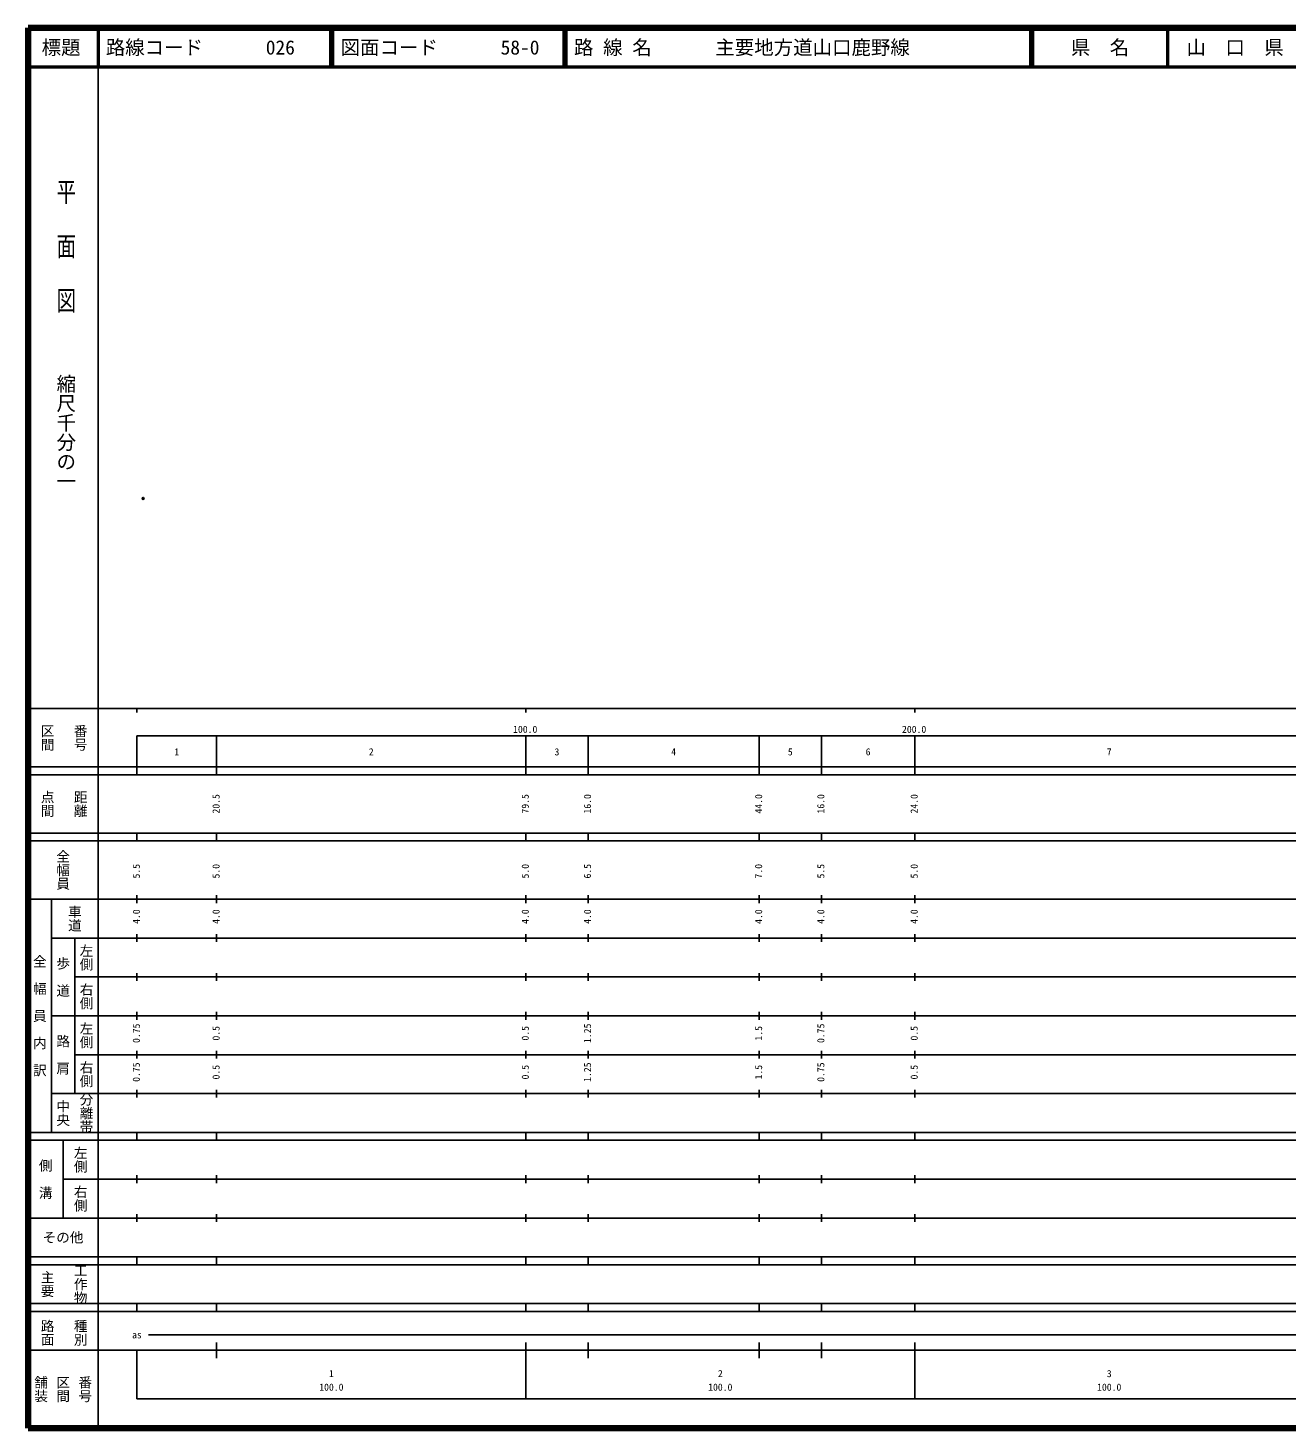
# Model space of a CAD drawing. Units: millimetres on the paper. Extents: x 40 to 680, y 20 to 380.
# Drawn here: x 40 to 363.7, y 20 to 380 of the extents above; entities that cross this region are included whole.
import ezdxf
from ezdxf.enums import TextEntityAlignment as Align

# ---------------------------------------------------------------- set-up
doc = ezdxf.new("R2010")
doc.units = ezdxf.units.MM
doc.header["$PDMODE"] = 32
doc.header["$PDSIZE"] = 0.5
doc.layers.add('M-OTRS', color=6, linetype='Continuous')
doc.layers.add('M-TTL-TXT', color=7, linetype='Continuous')
for name, color, linetype, lineweight in [('M-TTL', 2, 'Continuous', 140), ('M-TTL-BAND', 7, 'Continuous', 25), ('M-TTL-LINE', 7, 'Continuous', 50)]:
    doc.layers.add(name, color=color, linetype=linetype, lineweight=lineweight)
doc.styles.add('@ＭＳ ゴシック', font='')
doc.styles.add('ＭＳ ゴシック', font='')
doc.styles.get('@ＭＳ ゴシック').set_extended_font_data('@MS Gothic')
doc.styles.get('ＭＳ ゴシック').set_extended_font_data('MS Gothic')

msp = doc.modelspace()

# ---------------------------------------------------------------- linework, layer by layer
at = {"layer": 'M-OTRS'}
msp.add_point((69.585, 259.039), dxfattribs=at)
at = {"layer": 'M-TTL'}
for p, q in [((40, 380), (40, 20)), ((680, 380), (40, 380)), ((40, 20), (680, 20))]:
    msp.add_line(p, q, dxfattribs=at)
at = {"layer": 'M-TTL-BAND'}
for p, q in [((58, 370), (58, 20)), ((40, 205), (579, 205)), ((68, 205), (68, 204)), ((168, 205), (168, 204)), ((268, 205), (268, 204)), ((68, 198), (579, 198)), ((68, 198), (68, 188)), ((88.5, 188), (88.5, 198)), ((168, 188), (168, 198)), ((184, 188), (184, 198)), ((228, 188), (228, 198)), ((244, 188), (244, 198)), ((268, 188), (268, 198)), ((40, 190), (579, 190)), ((40, 188), (579, 188)), ((40, 173), (579, 173)), ((68, 171), (68, 173)), ((88.5, 171), (88.5, 173)), ((168, 171), (168, 173)), ((184, 171), (184, 173)), ((228, 171), (228, 173)), ((244, 171), (244, 173)), ((268, 171), (268, 173)), ((40, 171), (579, 171)), ((40, 156), (579, 156)), ((46, 96), (46, 156)), ((68, 155), (68, 157)), ((88.5, 155), (88.5, 157)), ((168, 155), (168, 157)), ((184, 155), (184, 157)), ((228, 155), (228, 157)), ((244, 155), (244, 157)), ((268, 155), (268, 157)), ((46, 146), (579, 146)), ((52, 146), (52, 106)), ((68, 145), (68, 147)), ((88.5, 145), (88.5, 147)), ((168, 145), (168, 147)), ((184, 145), (184, 147)), ((228, 145), (228, 147)), ((244, 145), (244, 147)), ((268, 145), (268, 147)), ((68, 135), (68, 137)), ((88.5, 135), (88.5, 137)), ((168, 135), (168, 137)), ((184, 135), (184, 137)), ((228, 135), (228, 137)), ((244, 135), (244, 137)), ((268, 135), (268, 137)), ((52, 136), (579, 136)), ((46, 126), (579, 126)), ((68, 125), (68, 127)), ((88.5, 125), (88.5, 127)), ((168, 125), (168, 127)), ((184, 125), (184, 127)), ((228, 125), (228, 127)), ((244, 125), (244, 127)), ((268, 125), (268, 127)), ((52, 116), (579, 116)), ((68, 115), (68, 117)), ((88.5, 115), (88.5, 117)), ((168, 115), (168, 117)), ((184, 115), (184, 117)), ((228, 115), (228, 117)), ((244, 115), (244, 117)), ((268, 115), (268, 117)), ((46, 106), (579, 106)), ((68, 105), (68, 107)), ((88.5, 105), (88.5, 107)), ((168, 105), (168, 107)), ((184, 105), (184, 107)), ((228, 105), (228, 107)), ((244, 105), (244, 107)), ((268, 105), (268, 107)), ((40, 96), (579, 96)), ((40, 94), (579, 94)), ((49, 94), (49, 74)), ((68, 94), (68, 96)), ((88.5, 94), (88.5, 96)), ((168, 94), (168, 96)), ((184, 94), (184, 96)), ((228, 94), (228, 96)), ((244, 94), (244, 96)), ((268, 94), (268, 96)), ((49, 84), (579, 84)), ((68, 83), (68, 85)), ((88.5, 83), (88.5, 85)), ((168, 83), (168, 85)), ((184, 83), (184, 85)), ((228, 83), (228, 85)), ((244, 83), (244, 85)), ((268, 83), (268, 85)), ((40, 74), (579, 74)), ((68, 73), (68, 75)), ((88.5, 73), (88.5, 75)), ((168, 73), (168, 75)), ((184, 73), (184, 75)), ((228, 73), (228, 75)), ((244, 73), (244, 75)), ((268, 73), (268, 75)), ((40, 64), (579, 64)), ((40, 62), (579, 62)), ((68, 62), (68, 64)), ((88.5, 62), (88.5, 64)), ((168, 62), (168, 64)), ((184, 62), (184, 64)), ((228, 62), (228, 64)), ((244, 62), (244, 64)), ((268, 62), (268, 64)), ((40, 52), (579, 52)), ((68, 50), (68, 52)), ((88.5, 50), (88.5, 52)), ((168, 50), (168, 52)), ((184, 50), (184, 52)), ((228, 50), (228, 52)), ((244, 50), (244, 52)), ((268, 50), (268, 52)), ((40, 50), (579, 50)), ((71, 44), (418.6, 44)), ((40, 40), (579, 40)), ((68, 40), (68, 27.5)), ((88.5, 38), (88.5, 42)), ((168, 27.5), (168, 42)), ((184, 38), (184, 42)), ((228, 38), (228, 42)), ((244, 38), (244, 42)), ((268, 27.5), (268, 42)), ((68, 27.5), (579, 27.5))]:
    msp.add_line(p, q, dxfattribs=at)
at = {"layer": 'M-TTL-LINE'}
for p, q in [((58, 380), (58, 370)), ((117.75, 380), (117.75, 370)), ((118.25, 380), (118.25, 370)), ((177.75, 380), (177.75, 370)), ((178.25, 380), (178.25, 370)), ((297.75, 380), (297.75, 370)), ((298.25, 380), (298.25, 370)), ((333, 380), (333, 370)), ((40, 370), (680, 370))]:
    msp.add_line(p, q, dxfattribs=at)

# ---------------------------------------------------------------- texts
at = {"layer": 'M-TTL-BAND', "style": '@ＭＳ ゴシック', "width": 1.4}
msp.add_text('平  面  図', height=3.666, rotation=270, dxfattribs=at).set_placement((49.777, 306.475), align=Align.MIDDLE_RIGHT)
at = {"layer": 'M-TTL-BAND', "style": '@ＭＳ ゴシック'}
msp.add_text('縮尺千分の一', height=3.666, rotation=270, dxfattribs=at).set_placement((49.777, 261.03), align=Align.MIDDLE_RIGHT)
for s, p in [('区間', (45, 197.5)), ('番号', (53.5, 197.5)), ('点間', (45, 180.5)), ('距離', (53.5, 180.5)), ('全幅員', (49, 163.5)), ('車道', (52, 151)), ('左側', (55, 141)), ('全\u3000幅\u3000員\u3000内\u3000訳', (43, 126)), ('歩\u3000道', (49, 136)), ('右側', (55, 131)), ('左側', (55, 121)), ('路\u3000肩', (49, 116)), ('右側', (55, 111)), ('分離帯', (55, 101)), ('中央', (49, 101)), ('左側', (53.5, 89)), ('側\u3000溝', (44.5, 84)), ('右側', (53.5, 79)), ('工作物', (53.5, 57)), ('主要', (45, 57)), ('路面', (45, 44.5)), ('種別', (53.5, 44.5)), ('舗装', (43.333, 30)), ('区間', (49, 30)), ('番号', (54.667, 30))]:
    msp.add_text(s, height=2.566, rotation=270, dxfattribs=at).set_placement(p, align=Align.MIDDLE_CENTER)
at = {"layer": 'M-TTL-BAND', "style": 'ＭＳ ゴシック'}
for s, p in [('100.0', (167.844, 198.195)), ('200.0', (267.844, 198.195)), ('1', (78.25, 192.405)), ('2', (128.25, 192.405)), ('3', (176, 192.405)), ('4', (206, 192.405)), ('5', (236, 192.405)), ('6', (256, 192.405)), ('7', (318, 192.405)), ('as', (68, 42.5)), ('1', (118, 32.523)), ('2', (218, 32.523)), ('3', (318, 32.523)), ('100.0', (118, 29.033)), ('100.0', (218, 29.033)), ('100.0', (318, 29.033))]:
    msp.add_text(s, height=1.833, dxfattribs=at).set_placement(p, align=Align.BOTTOM_CENTER)
for s, p in [('20.5', (89.81, 180.5)), ('79.5', (169.31, 180.5)), ('16.0', (185.31, 180.5)), ('44.0', (229.31, 180.5)), ('16.0', (245.31, 180.5)), ('24.0', (269.31, 180.5)), ('5.5', (69.31, 163.174)), ('5.0', (89.81, 163.174)), ('5.0', (169.31, 163.174)), ('6.5', (185.31, 163.174)), ('7.0', (229.31, 163.174)), ('5.5', (245.31, 163.174)), ('5.0', (269.31, 163.174)), ('4.0', (69.31, 151.5)), ('4.0', (89.81, 151.5)), ('4.0', (169.31, 151.5)), ('4.0', (185.31, 151.5)), ('4.0', (229.31, 151.5)), ('4.0', (245.31, 151.5)), ('4.0', (269.31, 151.5)), ('0.75', (69.31, 121.5)), ('0.5', (89.81, 121.5)), ('0.5', (169.31, 121.5)), ('1.25', (185.31, 121.5)), ('1.5', (229.31, 121.5)), ('0.75', (245.31, 121.5)), ('0.5', (269.31, 121.5)), ('0.75', (69.31, 111.5)), ('0.5', (89.81, 111.5)), ('0.5', (169.31, 111.5)), ('1.25', (185.31, 111.5)), ('1.5', (229.31, 111.5)), ('0.75', (245.31, 111.5)), ('0.5', (269.31, 111.5))]:
    msp.add_text(s, height=1.833, rotation=90, dxfattribs=at).set_placement(p, align=Align.BOTTOM_CENTER)
msp.add_text('その他', height=2.566, dxfattribs=at).set_placement((49, 69), align=Align.MIDDLE_CENTER)
at = {"layer": 'M-TTL-TXT', "style": 'ＭＳ ゴシック'}
for s, p in [('標題', (48.5, 375)), ('県\u3000名', (315.625, 375)), ('山\u3000口\u3000県', (350.375, 375))]:
    msp.add_text(s, height=3.666, dxfattribs=at).set_placement(p, align=Align.MIDDLE_CENTER)
for s, p in [('路線コード', (60, 375)), ('026', (101.142, 375)), ('図面コード', (120.38, 375)), ('58-0', (161.521, 375)), ('路 線 名', (180.38, 375)), ('主要地方道山口鹿野線', (216.734, 375))]:
    msp.add_text(s, height=3.666, dxfattribs=at).set_placement(p, align=Align.MIDDLE_LEFT)

doc.saveas('drawing.dxf')
